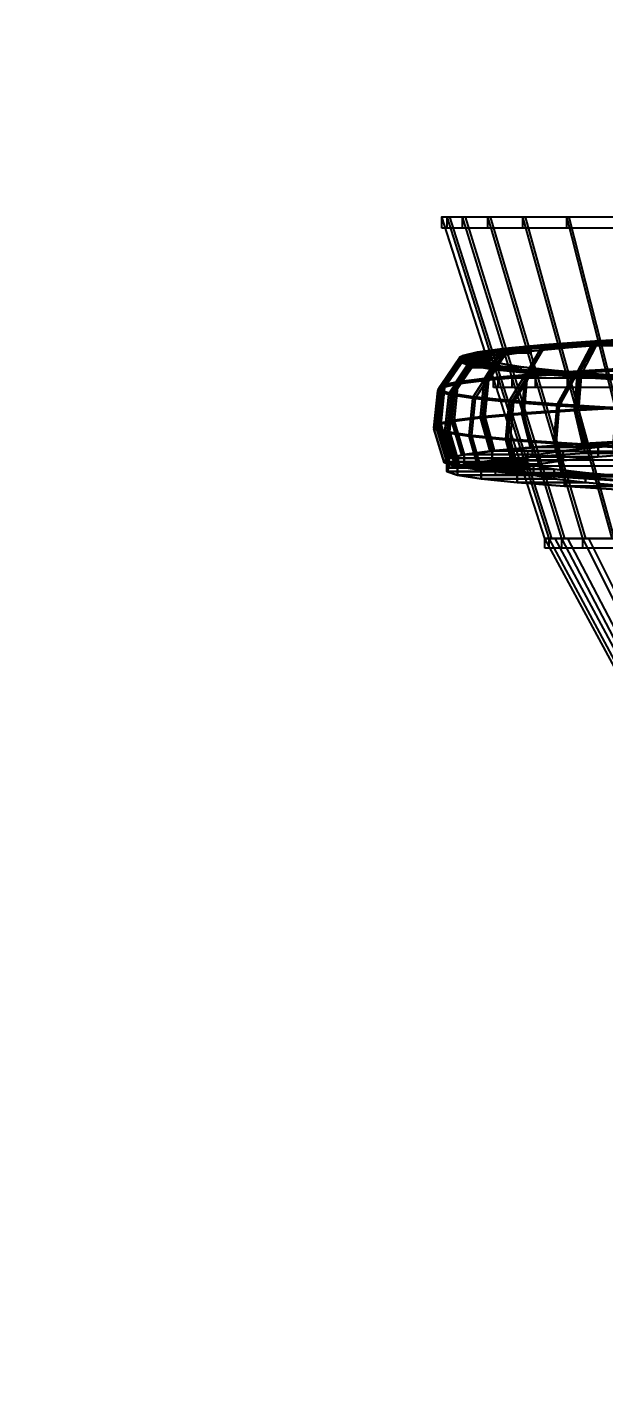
# Model space of a CAD drawing. Header units: millimetres. Extents: x -123812 to 252100, y -3000 to 639000.
# Drawn here: x -31706 to -13789, y 418969 to 460903 of the extents above; entities that cross this region are included whole.
import ezdxf

# ---------------------------------------------------------------- set-up
doc = ezdxf.new("R2010")
doc.units = ezdxf.units.MM
doc.layers.add('D-STR-DECK', color=7, linetype='Continuous', lineweight=25)
doc.layers.add('D-STR-DIM', color=7, linetype='Continuous', lineweight=13)
doc.styles.add('OpenSansCondensed-Light', font='OpenSansCondensed-Light.ttf')
doc.styles.add('TOWER_UNICODE', font='Arial Unicode.ttf')
doc.dimstyles.new('EZDXF', dxfattribs={"dimtxt": 0.25, "dimasz": 0.175, "dimexe": 0.375, "dimexo": 0.125, "dimgap": 0.1, "dimtad": 1, "dimlfac": 100, "dimzin": 12, "dimdsep": 46, "dimtxsty": 'OpenSansCondensed-Light', "dimblk": 'ARCHTICK', "dimcen": 2.5, "dimazin": 3, "dimtfac": 0.5, "dimtmove": 2, "dimatfit": 3})

# ---------------------------------------------------------------- blocks, each defined once
blk = doc.blocks.new('_ARCHTICK')
at = {"color": 0, "linetype": 'BYBLOCK', "const_width": 0.15}
blk.add_lwpolyline([(-0.5, -0.5), (0.5, 0.5)], dxfattribs=at)

msp = doc.modelspace()

# ---------------------------------------------------------------- linework, layer by layer
at = {"layer": 'D-STR-DECK'}
for points in [[(-15600, 445000), (-18800, 455000), (-18559.8, 455000), (-15387.2, 445000)], [(-15600, 445000), (-18800, 455000), (-18559.8, 455000), (-15387.2, 445000)], [(-18800, 454650), (-18800, 455000), (-4957.2, 455000), (-4957.2, 454650)], [(-18800, 454650), (-18800, 455000), (-4957.2, 455000), (-4957.2, 454650)], [(-15466.5, 445000), (-18639.2, 455000), (-18082.1, 455000), (-14991.2, 445000)], [(-15466.5, 445000), (-18639.2, 455000), (-18082.1, 455000), (-14991.2, 445000)], [(-18639.2, 454650), (-18639.2, 455000), (-4829.6, 455000), (-4829.6, 454650)], [(-18639.2, 454650), (-18639.2, 455000), (-4829.6, 455000), (-4829.6, 454650)], [(-15068.4, 445000), (-18159.4, 455000), (-17295, 455000), (-14338.6, 445000)], [(-15068.4, 445000), (-18159.4, 455000), (-17295, 455000), (-14338.6, 445000)], [(-18159.4, 454650), (-18159.4, 455000), (-4619.4, 455000), (-4619.4, 454650)], [(-18159.4, 454650), (-18159.4, 455000), (-4619.4, 455000), (-4619.4, 454650)], [(-14412.5, 445000), (-17368.9, 455000), (-16212, 455000), (-13440.7, 445000)], [(-14412.5, 445000), (-17368.9, 455000), (-16212, 455000), (-13440.7, 445000)], [(-17368.9, 454650), (-17368.9, 455000), (-4330.1, 455000), (-4330.1, 454650)], [(-17368.9, 454650), (-17368.9, 455000), (-4330.1, 455000), (-4330.1, 454650)], [(-13510, 445000), (-16281.3, 455000), (-14851.6, 455000), (-12312.8, 445000)], [(-13510, 445000), (-16281.3, 455000), (-14851.6, 455000), (-12312.8, 445000)], [(-16281.3, 454650), (-16281.3, 455000), (-3966.8, 455000), (-3966.8, 454650)], [(-16281.3, 454650), (-16281.3, 455000), (-3966.8, 455000), (-3966.8, 454650)], [(-12376.3, 445000), (-14915, 455000), (-13237, 455000), (-10974.3, 445000)], [(-12376.3, 445000), (-14915, 455000), (-13237, 455000), (-10974.3, 445000)], [(-14915, 454650), (-14915, 455000), (-3535.5, 455000), (-3535.5, 454650)], [(-14915, 454650), (-14915, 455000), (-3535.5, 455000), (-3535.5, 454650)], [(-13371.8, 451134.5), (-14048.9, 451134.5), (-12162.7, 451248.2), (-11577.7, 451248.2)], [(-14048.9, 451134.5), (-14048.9, 451054.5), (-12162.7, 451168.2), (-12162.7, 451248.2)], [(-17764.5, 450759), (-18363.6, 449859), (-17476.7, 449972.7), (-16907.6, 450872.7)], [(-18300, 449813.6), (-17700.8, 450713.6), (-16847.1, 450827.3), (-17416.2, 449927.3)], [(-17700.8, 450713.6), (-17764.5, 450759), (-16907.6, 450872.7), (-16847.1, 450827.3)], [(-16842.6, 450793.6), (-17700.8, 450793.6), (-16847.1, 450907.3), (-16032, 450907.3)], [(-17700.8, 450793.6), (-17700.8, 450713.6), (-16847.1, 450827.3), (-16847.1, 450907.3)], [(-17700.8, 450713.6), (-16842.6, 450713.6), (-16032, 450827.3), (-16847.1, 450827.3)], [(-16907.6, 450872.7), (-17476.7, 449972.7), (-16204, 450086.3), (-15677.3, 450986.3)], [(-17416.2, 449927.3), (-16847.1, 450827.3), (-16907.6, 450872.7), (-17476.7, 449972.7)], [(-17416.2, 449927.3), (-16847.1, 450827.3), (-16907.6, 450872.7), (-17476.7, 449972.7)], [(-17471.2, 449962), (-16902, 450862), (-16792.2, 450792.5), (-17361.3, 449892.5)], [(-17416.2, 449927.3), (-16847.1, 450827.3), (-15621.3, 450940.9), (-16148, 450040.9)], [(-16847.1, 450827.3), (-16907.6, 450872.7), (-15677.3, 450986.3), (-15621.3, 450940.9)], [(-16032, 450907.3), (-16847.1, 450907.3), (-15621.3, 451020.9), (-14867, 451020.9)], [(-16847.1, 450907.3), (-16847.1, 450827.3), (-15621.3, 450940.9), (-15621.3, 451020.9)], [(-16847.1, 450827.3), (-16032, 450827.3), (-14867, 450940.9), (-15621.3, 450940.9)], [(-16847.1, 450827.3), (-16032, 450827.3), (-16032, 450907.3), (-16847.1, 450907.3)], [(-16847.1, 450827.3), (-16032, 450827.3), (-16032, 450907.3), (-16847.1, 450907.3)], [(-16847.1, 450892.3), (-16032, 450892.3), (-16032, 450762.3), (-16847.1, 450762.3)], [(-16842.6, 450713.6), (-16842.6, 450793.6), (-16032, 450907.3), (-16032, 450827.3)], [(-15677.3, 450986.3), (-16204, 450086.3), (-14571.8, 450199.9), (-14099.1, 451099.9)], [(-16148, 450040.9), (-15621.3, 450940.9), (-15677.3, 450986.3), (-16204, 450086.3)], [(-16148, 450040.9), (-15621.3, 450940.9), (-15677.3, 450986.3), (-16204, 450086.3)], [(-16148, 450040.9), (-15621.3, 450940.9), (-14048.9, 451054.5), (-14521.6, 450154.5)], [(-16032, 450827.3), (-16032, 450907.3), (-14867, 451020.9), (-14867, 450940.9)], [(-15621.3, 450940.9), (-15677.3, 450986.3), (-14099.1, 451099.9), (-14048.9, 451054.5)], [(-14867, 451020.9), (-15621.3, 451020.9), (-14048.9, 451134.5), (-13371.8, 451134.5)], [(-15621.3, 451020.9), (-15621.3, 450940.9), (-14048.9, 451054.5), (-14048.9, 451134.5)], [(-15621.3, 450940.9), (-14867, 450940.9), (-13371.8, 451054.5), (-14048.9, 451054.5)], [(-15621.3, 450940.9), (-14867, 450940.9), (-14867, 451020.9), (-15621.3, 451020.9)], [(-15621.3, 450940.9), (-14867, 450940.9), (-14867, 451020.9), (-15621.3, 451020.9)], [(-14867, 450940.9), (-14867, 451020.9), (-13371.8, 451134.5), (-13371.8, 451054.5)], [(-14579.1, 450184.8), (-14106.4, 451084.8), (-13991.3, 451024.3), (-14464, 450124.3)], [(-14099.1, 451099.9), (-14571.8, 450199.9), (-12614.6, 450313.6), (-12206.1, 451213.6)], [(-14521.6, 450154.5), (-14048.9, 451054.5), (-14099.1, 451099.9), (-14571.8, 450199.9)], [(-14521.6, 450154.5), (-14048.9, 451054.5), (-14099.1, 451099.9), (-14571.8, 450199.9)], [(-14521.6, 450154.5), (-14048.9, 451054.5), (-12162.7, 451168.2), (-12571.2, 450268.2)], [(-14048.9, 451054.5), (-14099.1, 451099.9), (-12206.1, 451213.6), (-12162.7, 451168.2)], [(-14048.9, 451054.5), (-13371.8, 451054.5), (-11577.7, 451168.2), (-12162.7, 451168.2)], [(-14048.9, 451054.5), (-13371.8, 451054.5), (-13371.8, 451134.5), (-14048.9, 451134.5)], [(-14048.9, 451054.5), (-13371.8, 451054.5), (-13371.8, 451134.5), (-14048.9, 451134.5)], [(-14048.9, 451119.5), (-13371.8, 451119.5), (-13371.8, 450989.5), (-14048.9, 450989.5)], [(-18297.8, 450531.7), (-18917.4, 449631.7), (-18846.8, 449745.4), (-18230.7, 450645.4)], [(-18851.5, 449586.4), (-18231.9, 450486.4), (-18297.8, 450531.7), (-18917.4, 449631.7)], [(-17965.7, 450418.1), (-18575.3, 449518.1), (-18917.4, 449631.7), (-18297.8, 450531.7)], [(-18851.5, 449586.4), (-18231.9, 450486.4), (-18297.8, 450531.7), (-18917.4, 449631.7)], [(-18851.5, 449586.4), (-18231.9, 450486.4), (-18165.3, 450600), (-18781.4, 449700)], [(-18510.5, 449472.7), (-17900.9, 450372.7), (-18231.9, 450486.4), (-18851.5, 449586.4)], [(-18230.7, 450645.4), (-18846.8, 449745.4), (-18363.6, 449859), (-17764.5, 450759)], [(-18781.4, 449700), (-18165.3, 450600), (-18230.7, 450645.4), (-18846.8, 449745.4)], [(-18781.4, 449700), (-18165.3, 450600), (-18230.7, 450645.4), (-18846.8, 449745.4)], [(-18835, 449736.7), (-18218.9, 450636.7), (-18111.6, 450563.3), (-18727.7, 449663.3)], [(-18781.4, 449700), (-18165.3, 450600), (-17700.8, 450713.6), (-18300, 449813.6)], [(-18510.5, 449472.7), (-17900.9, 450372.7), (-17965.7, 450418.1), (-18575.3, 449518.1)], [(-17243.4, 450304.5), (-17829.6, 449404.5), (-18575.3, 449518.1), (-17965.7, 450418.1)], [(-18510.5, 449472.7), (-17900.9, 450372.7), (-17965.7, 450418.1), (-18575.3, 449518.1)], [(-18564.3, 449509.2), (-17954.8, 450409.2), (-17847.1, 450336.3), (-18456.7, 449436.3)], [(-18300, 449813.6), (-17700.8, 450713.6), (-17764.5, 450759), (-18363.6, 449859)], [(-18300, 449813.6), (-17700.8, 450713.6), (-17764.5, 450759), (-18363.6, 449859)], [(-18231.9, 450486.4), (-18297.8, 450531.7), (-18230.7, 450645.4), (-18165.3, 450600)], [(-17900.9, 450372.7), (-17965.7, 450418.1), (-18297.8, 450531.7), (-18231.9, 450486.4)], [(-17344.5, 450566.4), (-18231.9, 450566.4), (-18165.3, 450680), (-17282.8, 450680)], [(-18231.9, 450566.4), (-18231.9, 450486.4), (-18165.3, 450600), (-18165.3, 450680)], [(-18231.9, 450486.4), (-17344.5, 450486.4), (-17282.8, 450600), (-18165.3, 450600)], [(-18231.9, 450486.4), (-17344.5, 450486.4), (-17344.5, 450566.4), (-18231.9, 450566.4)], [(-17027.9, 450452.7), (-17900.9, 450452.7), (-18231.9, 450566.4), (-17344.5, 450566.4)], [(-17900.9, 450452.7), (-17900.9, 450372.7), (-18231.9, 450486.4), (-18231.9, 450566.4)], [(-18231.9, 450486.4), (-17344.5, 450486.4), (-17344.5, 450566.4), (-18231.9, 450566.4)], [(-17900.9, 450372.7), (-17027.9, 450372.7), (-17344.5, 450486.4), (-18231.9, 450486.4)], [(-18165.3, 450600), (-18230.7, 450645.4), (-17764.5, 450759), (-17700.8, 450713.6)], [(-17282.8, 450680), (-18165.3, 450680), (-17700.8, 450793.6), (-16842.6, 450793.6)], [(-18165.3, 450680), (-18165.3, 450600), (-17700.8, 450713.6), (-17700.8, 450793.6)], [(-18165.3, 450600), (-17282.8, 450600), (-16842.6, 450713.6), (-17700.8, 450713.6)], [(-18165.3, 450600), (-17282.8, 450600), (-17282.8, 450680), (-18165.3, 450680)], [(-18165.3, 450600), (-17282.8, 450600), (-17282.8, 450680), (-18165.3, 450680)], [(-18165.3, 450665), (-17282.8, 450665), (-17282.8, 450535), (-18165.3, 450535)], [(-17181.1, 450259.1), (-17243.4, 450304.5), (-17965.7, 450418.1), (-17900.9, 450372.7)], [(-17900.9, 450372.7), (-17027.9, 450372.7), (-17027.9, 450452.7), (-17900.9, 450452.7)], [(-16341.4, 450339.1), (-17181.1, 450339.1), (-17900.9, 450452.7), (-17027.9, 450452.7)], [(-17181.1, 450339.1), (-17181.1, 450259.1), (-17900.9, 450372.7), (-17900.9, 450452.7)], [(-17900.9, 450372.7), (-17027.9, 450372.7), (-17027.9, 450452.7), (-17900.9, 450452.7)], [(-17900.9, 450437.7), (-17027.9, 450437.7), (-17027.9, 450307.7), (-17900.9, 450307.7)], [(-17700.8, 450713.6), (-16842.6, 450713.6), (-16842.6, 450793.6), (-17700.8, 450793.6)], [(-17700.8, 450713.6), (-16842.6, 450713.6), (-16842.6, 450793.6), (-17700.8, 450793.6)], [(-17344.5, 450486.4), (-17344.5, 450566.4), (-17282.8, 450680), (-17282.8, 450600)], [(-17027.9, 450372.7), (-17027.9, 450452.7), (-17344.5, 450566.4), (-17344.5, 450486.4)], [(-17282.8, 450600), (-17282.8, 450680), (-16842.6, 450793.6), (-16842.6, 450713.6)], [(-16341.4, 450259.1), (-16341.4, 450339.1), (-17027.9, 450452.7), (-17027.9, 450372.7)], [(-17767.3, 449359.1), (-17181.1, 450259.1), (-17900.9, 450372.7), (-18510.5, 449472.7)], [(-18363.6, 449859), (-18300, 449813.6), (-17416.2, 449927.3), (-17476.7, 449972.7)], [(-17181.1, 450259.1), (-16341.4, 450259.1), (-17027.9, 450372.7), (-17900.9, 450372.7)], [(-17767.3, 449359.1), (-17181.1, 450259.1), (-17243.4, 450304.5), (-17829.6, 449404.5)], [(-16148, 450190.8), (-16698.1, 449290.8), (-17829.6, 449404.5), (-17243.4, 450304.5)], [(-17767.3, 449359.1), (-17181.1, 450259.1), (-17243.4, 450304.5), (-17829.6, 449404.5)], [(-16639.6, 449245.5), (-16089.6, 450145.5), (-17181.1, 450259.1), (-17767.3, 449359.1)], [(-17489.3, 449935.6), (-17599.4, 448785.6), (-16317.6, 448899.2), (-16215.6, 450049.2)], [(-17526.4, 448777.3), (-17416.2, 449927.3), (-16148, 450040.9), (-16250, 448890.9)], [(-17416.2, 449927.3), (-17489.3, 449935.6), (-16215.6, 450049.2), (-16148, 450040.9)], [(-17476.7, 449972.7), (-17416.2, 449927.3), (-16148, 450040.9), (-16204, 450086.3)], [(-16089.6, 450145.5), (-16148, 450190.8), (-17243.4, 450304.5), (-17181.1, 450259.1)], [(-17200, 449700), (-17200, 450000), (-4957.2, 450000), (-4957.2, 449700)], [(-17200, 449700), (-17200, 450000), (-4957.2, 450000), (-4957.2, 449700)], [(-17181.1, 450259.1), (-16341.4, 450259.1), (-16341.4, 450339.1), (-17181.1, 450339.1)], [(-15301.7, 450225.5), (-16089.6, 450225.5), (-17181.1, 450339.1), (-16341.4, 450339.1)], [(-16089.6, 450225.5), (-16089.6, 450145.5), (-17181.1, 450259.1), (-17181.1, 450339.1)], [(-17181.1, 450259.1), (-16341.4, 450259.1), (-16341.4, 450339.1), (-17181.1, 450339.1)], [(-16089.6, 450145.5), (-15301.7, 450145.5), (-16341.4, 450259.1), (-17181.1, 450259.1)], [(-17052.9, 449700), (-17052.9, 450000), (-4829.6, 450000), (-4829.6, 449700)], [(-17052.9, 449700), (-17052.9, 450000), (-4829.6, 450000), (-4829.6, 449700)], [(-16639.6, 449245.5), (-16089.6, 450145.5), (-16148, 450190.8), (-16698.1, 449290.8)], [(-14705.1, 450077.2), (-15207, 449177.2), (-16698.1, 449290.8), (-16148, 450190.8)], [(-16639.6, 449245.5), (-16089.6, 450145.5), (-16148, 450190.8), (-16698.1, 449290.8)], [(-16695.1, 449279.4), (-16145, 450179.4), (-16034.1, 450111.6), (-16584.2, 449211.6)], [(-15153.7, 449131.8), (-14651.7, 450031.8), (-16089.6, 450145.5), (-16639.6, 449245.5)], [(-16613.9, 449700), (-16613.9, 450000), (-4619.4, 450000), (-4619.4, 449700)], [(-16613.9, 449700), (-16613.9, 450000), (-4619.4, 450000), (-4619.4, 449700)], [(-15301.7, 450145.5), (-15301.7, 450225.5), (-16341.4, 450339.1), (-16341.4, 450259.1)], [(-16215.6, 450049.2), (-16317.6, 448899.2), (-14673.8, 449012.8), (-14582.3, 450162.8)], [(-16250, 448890.9), (-16148, 450040.9), (-16215.6, 450049.2), (-16317.6, 448899.2)], [(-16250, 448890.9), (-16148, 450040.9), (-16215.6, 450049.2), (-16317.6, 448899.2)], [(-16250, 448890.9), (-16148, 450040.9), (-14521.6, 450154.5), (-14613.1, 449004.5)], [(-16148, 450040.9), (-16215.6, 450049.2), (-14582.3, 450162.8), (-14521.6, 450154.5)], [(-16204, 450086.3), (-16148, 450040.9), (-14521.6, 450154.5), (-14571.8, 450199.9)], [(-14651.7, 450031.8), (-14705.1, 450077.2), (-16148, 450190.8), (-16089.6, 450145.5)], [(-16089.6, 450145.5), (-15301.7, 450145.5), (-15301.7, 450225.5), (-16089.6, 450225.5)], [(-13932.8, 450111.8), (-14651.7, 450111.8), (-16089.6, 450225.5), (-15301.7, 450225.5)], [(-14651.7, 450111.8), (-14651.7, 450031.8), (-16089.6, 450145.5), (-16089.6, 450225.5)], [(-16089.6, 450145.5), (-15301.7, 450145.5), (-15301.7, 450225.5), (-16089.6, 450225.5)], [(-16089.6, 450210.5), (-15301.7, 450210.5), (-15301.7, 450080.5), (-16089.6, 450080.5)], [(-14651.7, 450031.8), (-13932.8, 450031.8), (-15301.7, 450145.5), (-16089.6, 450145.5)], [(-15890.7, 449700), (-15890.7, 450000), (-4330.1, 450000), (-4330.1, 449700)], [(-15890.7, 449700), (-15890.7, 450000), (-4330.1, 450000), (-4330.1, 449700)], [(-13932.8, 450031.8), (-13932.8, 450111.8), (-15301.7, 450225.5), (-15301.7, 450145.5)], [(-15153.7, 449131.8), (-14651.7, 450031.8), (-14705.1, 450077.2), (-15207, 449177.2)], [(-12947.3, 449963.6), (-13390.1, 449063.6), (-15207, 449177.2), (-14705.1, 450077.2)], [(-15153.7, 449131.8), (-14651.7, 450031.8), (-14705.1, 450077.2), (-15207, 449177.2)], [(-13343.1, 449018.2), (-12900.3, 449918.2), (-14651.7, 450031.8), (-15153.7, 449131.8)], [(-14895.6, 449700), (-14895.6, 450000), (-3966.8, 450000), (-3966.8, 449700)], [(-14895.6, 449700), (-14895.6, 450000), (-3966.8, 450000), (-3966.8, 449700)], [(-12900.3, 449918.2), (-12947.3, 449963.6), (-14705.1, 450077.2), (-14651.7, 450031.8)], [(-14677.9, 449009.7), (-14586.4, 450159.7), (-14456.8, 450149.4), (-14548.3, 448999.4)], [(-14582.3, 450162.8), (-14673.8, 449012.8), (-12702.6, 449126.5), (-12623.6, 450276.5)], [(-14613.1, 449004.5), (-14521.6, 450154.5), (-14582.3, 450162.8), (-14673.8, 449012.8)], [(-14613.1, 449004.5), (-14521.6, 450154.5), (-14582.3, 450162.8), (-14673.8, 449012.8)], [(-14651.7, 450031.8), (-13932.8, 450031.8), (-13932.8, 450111.8), (-14651.7, 450111.8)], [(-12266, 449998.2), (-12900.3, 449998.2), (-14651.7, 450111.8), (-13932.8, 450111.8)], [(-12900.3, 449998.2), (-12900.3, 449918.2), (-14651.7, 450031.8), (-14651.7, 450111.8)], [(-14651.7, 450031.8), (-13932.8, 450031.8), (-13932.8, 450111.8), (-14651.7, 450111.8)], [(-12900.3, 449918.2), (-12266, 449918.2), (-13932.8, 450031.8), (-14651.7, 450031.8)], [(-14613.1, 449004.5), (-14521.6, 450154.5), (-12571.2, 450268.2), (-12650.2, 449118.2)], [(-14521.6, 450154.5), (-14582.3, 450162.8), (-12623.6, 450276.5), (-12571.2, 450268.2)], [(-14571.8, 450199.9), (-14521.6, 450154.5), (-12571.2, 450268.2), (-12614.6, 450313.6)], [(-12266, 449918.2), (-12266, 449998.2), (-13932.8, 450111.8), (-13932.8, 450031.8)], [(-18931.1, 449594.7), (-19051, 448444.7), (-18979.7, 448558.3), (-18860.5, 449708.3)], [(-18971.5, 448436.4), (-18851.5, 449586.4), (-18931.1, 449594.7), (-19051, 448444.7)], [(-18588.7, 449481), (-18706.7, 448331), (-19051, 448444.7), (-18931.1, 449594.7)], [(-18971.5, 448436.4), (-18851.5, 449586.4), (-18931.1, 449594.7), (-19051, 448444.7)], [(-18860.5, 449708.3), (-18979.7, 448558.3), (-18492.8, 448671.9), (-18376.9, 449821.9)], [(-18900.6, 448550), (-18781.4, 449700), (-18860.5, 449708.3), (-18979.7, 448558.3)], [(-18900.6, 448550), (-18781.4, 449700), (-18860.5, 449708.3), (-18979.7, 448558.3)], [(-18971.5, 448436.4), (-18851.5, 449586.4), (-18781.4, 449700), (-18900.6, 448550)], [(-18628.5, 448322.7), (-18510.5, 449472.7), (-18851.5, 449586.4), (-18971.5, 448436.4)], [(-18965.3, 448556.7), (-18846, 449706.7), (-18716.7, 449693.3), (-18836, 448543.3)], [(-18851.5, 449586.4), (-18931.1, 449594.7), (-18860.5, 449708.3), (-18781.4, 449700)], [(-18510.5, 449472.7), (-18588.7, 449481), (-18931.1, 449594.7), (-18851.5, 449586.4)], [(-18917.4, 449631.7), (-18851.5, 449586.4), (-18781.4, 449700), (-18846.8, 449745.4)], [(-18575.3, 449518.1), (-18510.5, 449472.7), (-18851.5, 449586.4), (-18917.4, 449631.7)], [(-18900.6, 448550), (-18781.4, 449700), (-18300, 449813.6), (-18415.9, 448663.6)], [(-18781.4, 449700), (-18860.5, 449708.3), (-18376.9, 449821.9), (-18300, 449813.6)], [(-18846.8, 449745.4), (-18781.4, 449700), (-18300, 449813.6), (-18363.6, 449859)], [(-18376.9, 449821.9), (-18492.8, 448671.9), (-17599.4, 448785.6), (-17489.3, 449935.6)], [(-18415.9, 448663.6), (-18300, 449813.6), (-18376.9, 449821.9), (-18492.8, 448671.9)], [(-18415.9, 448663.6), (-18300, 449813.6), (-18376.9, 449821.9), (-18492.8, 448671.9)], [(-18415.9, 448663.6), (-18300, 449813.6), (-17416.2, 449927.3), (-17526.4, 448777.3)], [(-18300, 449813.6), (-18376.9, 449821.9), (-17489.3, 449935.6), (-17416.2, 449927.3)], [(-17526.4, 448777.3), (-17416.2, 449927.3), (-17489.3, 449935.6), (-17599.4, 448785.6)], [(-17526.4, 448777.3), (-17416.2, 449927.3), (-17489.3, 449935.6), (-17599.4, 448785.6)], [(-17591.1, 448783.5), (-17480.9, 449933.5), (-17351.5, 449921.1), (-17461.7, 448771.1)], [(-18628.5, 448322.7), (-18510.5, 449472.7), (-18588.7, 449481), (-18706.7, 448331)], [(-17842.5, 449367.4), (-17956, 448217.4), (-18706.7, 448331), (-18588.7, 449481)], [(-18628.5, 448322.7), (-18510.5, 449472.7), (-18588.7, 449481), (-18706.7, 448331)], [(-18693.2, 448329.4), (-18575.2, 449479.4), (-18445.9, 449466.1), (-18563.8, 448316.1)], [(-17880.8, 448209.1), (-17767.3, 449359.1), (-18510.5, 449472.7), (-18628.5, 448322.7)], [(-17767.3, 449359.1), (-17842.5, 449367.4), (-18588.7, 449481), (-18510.5, 449472.7)], [(-17829.6, 449404.5), (-17767.3, 449359.1), (-18510.5, 449472.7), (-18575.3, 449518.1)], [(-17880.8, 448209.1), (-17767.3, 449359.1), (-17842.5, 449367.4), (-17956, 448217.4)], [(-16710.2, 449253.8), (-16816.7, 448103.8), (-17956, 448217.4), (-17842.5, 449367.4)], [(-17880.8, 448209.1), (-17767.3, 449359.1), (-17842.5, 449367.4), (-17956, 448217.4)], [(-16746.1, 448095.5), (-16639.6, 449245.5), (-17767.3, 449359.1), (-17880.8, 448209.1)], [(-16639.6, 449245.5), (-16710.2, 449253.8), (-17842.5, 449367.4), (-17767.3, 449359.1)], [(-16698.1, 449290.8), (-16639.6, 449245.5), (-17767.3, 449359.1), (-17829.6, 449404.5)], [(-16746.1, 448095.5), (-16639.6, 449245.5), (-16710.2, 449253.8), (-16816.7, 448103.8)], [(-15218.1, 449140.1), (-15315.2, 447990.1), (-16816.7, 448103.8), (-16710.2, 449253.8)], [(-16746.1, 448095.5), (-16639.6, 449245.5), (-16710.2, 449253.8), (-16816.7, 448103.8)], [(-16810.8, 448101.4), (-16704.4, 449251.4), (-16574.9, 449239.5), (-16681.4, 448089.5)], [(-15250.8, 447981.8), (-15153.7, 449131.8), (-16639.6, 449245.5), (-16746.1, 448095.5)], [(-15153.7, 449131.8), (-15218.1, 449140.1), (-16710.2, 449253.8), (-16639.6, 449245.5)], [(-15207, 449177.2), (-15153.7, 449131.8), (-16639.6, 449245.5), (-16698.1, 449290.8)], [(-15250.8, 447981.8), (-15153.7, 449131.8), (-15218.1, 449140.1), (-15315.2, 447990.1)], [(-13399.9, 449026.5), (-13485.6, 447876.5), (-15315.2, 447990.1), (-15218.1, 449140.1)], [(-15250.8, 447981.8), (-15153.7, 449131.8), (-15218.1, 449140.1), (-15315.2, 447990.1)], [(-13428.8, 447868.2), (-13343.1, 449018.2), (-15153.7, 449131.8), (-15250.8, 447981.8)], [(-13343.1, 449018.2), (-13399.9, 449026.5), (-15218.1, 449140.1), (-15153.7, 449131.8)], [(-13390.1, 449063.6), (-13343.1, 449018.2), (-15153.7, 449131.8), (-15207, 449177.2)], [(-14673.8, 449012.8), (-14613.1, 449004.5), (-12650.2, 449118.2), (-12702.6, 449126.5)], [(-18492.8, 448671.9), (-18415.9, 448663.6), (-17526.4, 448777.3), (-17599.4, 448785.6)], [(-18415.9, 448663.6), (-18489.9, 448640.3), (-17596.6, 448754), (-17526.4, 448777.3)], [(-18489.9, 448640.3), (-18180.6, 447590.3), (-17302.9, 447704), (-17596.6, 448754)], [(-18106.7, 447613.6), (-18415.9, 448663.6), (-17526.4, 448777.3), (-17232.7, 447727.3)], [(-17599.4, 448785.6), (-17526.4, 448777.3), (-16250, 448890.9), (-16317.6, 448899.2)], [(-17526.4, 448777.3), (-17596.6, 448754), (-16315, 448867.6), (-16250, 448890.9)], [(-17596.6, 448754), (-17302.9, 447704), (-16043.1, 447817.6), (-16315, 448867.6)], [(-17232.7, 447727.3), (-17526.4, 448777.3), (-17596.6, 448754), (-17302.9, 447704)], [(-17232.7, 447727.3), (-17526.4, 448777.3), (-17596.6, 448754), (-17302.9, 447704)], [(-17295.2, 447709.8), (-17589, 448759.8), (-17463.8, 448794.8), (-17170.1, 447744.8)], [(-17232.7, 447727.3), (-17526.4, 448777.3), (-16250, 448890.9), (-15978.1, 447840.9)], [(-16317.6, 448899.2), (-16250, 448890.9), (-14613.1, 449004.5), (-14673.8, 449012.8)], [(-16250, 448890.9), (-16315, 448867.6), (-14671.4, 448981.2), (-14613.1, 449004.5)], [(-16315, 448867.6), (-16043.1, 447817.6), (-14427.4, 447931.2), (-14671.4, 448981.2)], [(-15978.1, 447840.9), (-16250, 448890.9), (-16315, 448867.6), (-16043.1, 447817.6)], [(-15978.1, 447840.9), (-16250, 448890.9), (-16315, 448867.6), (-16043.1, 447817.6)], [(-15978.1, 447840.9), (-16250, 448890.9), (-14613.1, 449004.5), (-14369.1, 447954.5)], [(-14432.4, 447939.8), (-14676.4, 448989.8), (-14549.8, 449019.3), (-14305.8, 447969.3)], [(-14613.1, 449004.5), (-14671.4, 448981.2), (-12700.6, 449094.9), (-12650.2, 449118.2)], [(-14671.4, 448981.2), (-14427.4, 447931.2), (-12489.8, 448044.9), (-12700.6, 449094.9)], [(-14369.1, 447954.5), (-14613.1, 449004.5), (-14671.4, 448981.2), (-14427.4, 447931.2)], [(-14369.1, 447954.5), (-14613.1, 449004.5), (-14671.4, 448981.2), (-14427.4, 447931.2)], [(-14369.1, 447954.5), (-14613.1, 449004.5), (-12650.2, 449118.2), (-12439.4, 448068.2)], [(-19051, 448444.7), (-18971.5, 448436.4), (-18900.6, 448550), (-18979.7, 448558.3)], [(-18706.7, 448331), (-18628.5, 448322.7), (-18971.5, 448436.4), (-19051, 448444.7)], [(-18971.5, 448436.4), (-19047.9, 448413), (-18976.7, 448526.7), (-18900.6, 448550)], [(-19047.9, 448413), (-18728.2, 447363), (-18658.7, 447476.7), (-18976.7, 448526.7)], [(-18651.7, 447386.4), (-18971.5, 448436.4), (-19047.9, 448413), (-18728.2, 447363)], [(-18628.5, 448322.7), (-18703.7, 448299.4), (-19047.9, 448413), (-18971.5, 448436.4)], [(-18651.7, 447386.4), (-18971.5, 448436.4), (-19047.9, 448413), (-18728.2, 447363)], [(-18703.7, 448299.4), (-18389.1, 447249.4), (-18728.2, 447363), (-19047.9, 448413)], [(-18979.7, 448558.3), (-18900.6, 448550), (-18415.9, 448663.6), (-18492.8, 448671.9)], [(-18900.6, 448550), (-18976.7, 448526.7), (-18489.9, 448640.3), (-18415.9, 448663.6)], [(-18976.7, 448526.7), (-18658.7, 447476.7), (-18180.6, 447590.3), (-18489.9, 448640.3)], [(-18582.6, 447500), (-18900.6, 448550), (-18976.7, 448526.7), (-18658.7, 447476.7)], [(-18582.6, 447500), (-18900.6, 448550), (-18976.7, 448526.7), (-18658.7, 447476.7)], [(-18651.7, 447386.4), (-18971.5, 448436.4), (-18900.6, 448550), (-18582.6, 447500)], [(-18313.9, 447272.7), (-18628.5, 448322.7), (-18971.5, 448436.4), (-18651.7, 447386.4)], [(-18644.8, 447481.2), (-18962.8, 448531.2), (-18838.4, 448568.8), (-18520.4, 447518.8)], [(-18582.6, 447500), (-18900.6, 448550), (-18415.9, 448663.6), (-18106.7, 447613.6)], [(-17956, 448217.4), (-17880.8, 448209.1), (-18628.5, 448322.7), (-18706.7, 448331)], [(-18313.9, 447272.7), (-18628.5, 448322.7), (-18703.7, 448299.4), (-18389.1, 447249.4)], [(-17880.8, 448209.1), (-17953.1, 448185.8), (-18703.7, 448299.4), (-18628.5, 448322.7)], [(-18313.9, 447272.7), (-18628.5, 448322.7), (-18703.7, 448299.4), (-18389.1, 447249.4)], [(-17953.1, 448185.8), (-17650.5, 447135.8), (-18389.1, 447249.4), (-18703.7, 448299.4)], [(-18376.1, 447254.1), (-18690.8, 448304.1), (-18566.2, 448341.4), (-18251.6, 447291.4)], [(-17578.2, 447159.1), (-17880.8, 448209.1), (-18628.5, 448322.7), (-18313.9, 447272.7)], [(-18106.7, 447613.6), (-18415.9, 448663.6), (-18489.9, 448640.3), (-18180.6, 447590.3)], [(-18106.7, 447613.6), (-18415.9, 448663.6), (-18489.9, 448640.3), (-18180.6, 447590.3)], [(-16816.7, 448103.8), (-16746.1, 448095.5), (-17880.8, 448209.1), (-17956, 448217.4)], [(-17578.2, 447159.1), (-17880.8, 448209.1), (-17953.1, 448185.8), (-17650.5, 447135.8)], [(-16746.1, 448095.5), (-16814, 448072.1), (-17953.1, 448185.8), (-17880.8, 448209.1)], [(-17578.2, 447159.1), (-17880.8, 448209.1), (-17953.1, 448185.8), (-17650.5, 447135.8)], [(-16814, 448072.1), (-16530.1, 447022.1), (-17650.5, 447135.8), (-17953.1, 448185.8)], [(-16462.2, 447045.5), (-16746.1, 448095.5), (-17880.8, 448209.1), (-17578.2, 447159.1)], [(-15315.2, 447990.1), (-15250.8, 447981.8), (-16746.1, 448095.5), (-16816.7, 448103.8)], [(-16462.2, 447045.5), (-16746.1, 448095.5), (-16814, 448072.1), (-16530.1, 447022.1)], [(-15250.8, 447981.8), (-15312.8, 447958.5), (-16814, 448072.1), (-16746.1, 448095.5)], [(-16462.2, 447045.5), (-16746.1, 448095.5), (-16814, 448072.1), (-16530.1, 447022.1)], [(-15312.8, 447958.5), (-15053.7, 446908.5), (-16530.1, 447022.1), (-16814, 448072.1)], [(-16524.9, 447028.5), (-16808.9, 448078.5), (-16683.4, 448112.4), (-16399.5, 447062.4)], [(-14991.7, 446931.8), (-15250.8, 447981.8), (-16746.1, 448095.5), (-16462.2, 447045.5)], [(-16043.1, 447817.6), (-15978.1, 447840.9), (-14369.1, 447954.5), (-14427.4, 447931.2)], [(-15978.1, 447540.9), (-15978.1, 447840.9), (-14369.1, 447954.5), (-14369.1, 447654.5)], [(-15978.1, 447840.9), (-13939.4, 447840.9), (-12539.2, 447954.5), (-14369.1, 447954.5)], [(-13485.6, 447876.5), (-13428.8, 447868.2), (-15250.8, 447981.8), (-15315.2, 447990.1)], [(-14991.7, 446931.8), (-15250.8, 447981.8), (-15312.8, 447958.5), (-15053.7, 446908.5)], [(-13428.8, 447868.2), (-13483.5, 447844.9), (-15312.8, 447958.5), (-15250.8, 447981.8)], [(-14991.7, 446931.8), (-15250.8, 447981.8), (-15312.8, 447958.5), (-15053.7, 446908.5)], [(-13483.5, 447844.9), (-13254.9, 446794.9), (-15053.7, 446908.5), (-15312.8, 447958.5)], [(-13200.2, 446818.2), (-13428.8, 447868.2), (-15250.8, 447981.8), (-14991.7, 446931.8)], [(-14427.4, 447931.2), (-14369.1, 447954.5), (-12439.4, 448068.2), (-12489.8, 448044.9)], [(-14369.1, 447654.5), (-14369.1, 447954.5), (-12439.4, 448068.2), (-12439.4, 447768.2)], [(-14369.1, 447954.5), (-12539.2, 447954.5), (-10858.3, 448068.2), (-12439.4, 448068.2)], [(-12539.2, 447654.5), (-14369.1, 447654.5), (-14369.1, 447954.5), (-12539.2, 447954.5)], [(-12539.2, 447654.5), (-14369.1, 447654.5), (-14369.1, 447954.5), (-12539.2, 447954.5)], [(-13939.4, 447840.9), (-13939.4, 447540.9), (-12539.2, 447654.5), (-12539.2, 447954.5)], [(-18728.2, 447363), (-18651.7, 447386.4), (-18582.6, 447500), (-18658.7, 447476.7)], [(-18658.7, 447476.7), (-18582.6, 447500), (-18106.7, 447613.6), (-18180.6, 447590.3)], [(-18651.7, 447086.4), (-18651.7, 447386.4), (-18582.6, 447500), (-18582.6, 447200)], [(-18651.7, 447386.4), (-16253.2, 447386.4), (-16197.7, 447500), (-18582.6, 447500)], [(-18582.6, 447200), (-18582.6, 447500), (-18106.7, 447613.6), (-18106.7, 447313.6)], [(-18582.6, 447500), (-16197.7, 447500), (-15787.3, 447613.6), (-18106.7, 447613.6)], [(-16197.7, 447200), (-18582.6, 447200), (-18582.6, 447500), (-16197.7, 447500)], [(-16197.7, 447200), (-18582.6, 447200), (-18582.6, 447500), (-16197.7, 447500)], [(-18180.6, 447590.3), (-18106.7, 447613.6), (-17232.7, 447727.3), (-17302.9, 447704)], [(-18106.7, 447313.6), (-18106.7, 447613.6), (-17232.7, 447727.3), (-17232.7, 447427.3)], [(-18106.7, 447613.6), (-15787.3, 447613.6), (-15029.5, 447727.3), (-17232.7, 447727.3)], [(-15787.3, 447313.6), (-18106.7, 447313.6), (-18106.7, 447613.6), (-15787.3, 447613.6)], [(-15787.3, 447313.6), (-18106.7, 447313.6), (-18106.7, 447613.6), (-15787.3, 447613.6)], [(-17302.9, 447704), (-17232.7, 447727.3), (-15978.1, 447840.9), (-16043.1, 447817.6)], [(-17232.7, 447427.3), (-17232.7, 447727.3), (-15978.1, 447840.9), (-15978.1, 447540.9)], [(-17232.7, 447727.3), (-15029.5, 447727.3), (-13939.4, 447840.9), (-15978.1, 447840.9)], [(-15029.5, 447427.3), (-17232.7, 447427.3), (-17232.7, 447727.3), (-15029.5, 447727.3)], [(-15029.5, 447427.3), (-17232.7, 447427.3), (-17232.7, 447727.3), (-15029.5, 447727.3)], [(-15029.5, 447427.3), (-17232.7, 447427.3), (-15978.1, 447540.9), (-13939.4, 447540.9)], [(-16253.2, 447386.4), (-16253.2, 447086.4), (-16197.7, 447200), (-16197.7, 447500)], [(-16197.7, 447500), (-16197.7, 447200), (-15787.3, 447313.6), (-15787.3, 447613.6)], [(-9391.4, 447437.3), (-16131.1, 447437.3), (-16131.1, 447717.3), (-9391.4, 447717.3)], [(-13939.4, 447540.9), (-15978.1, 447540.9), (-15978.1, 447840.9), (-13939.4, 447840.9)], [(-13939.4, 447540.9), (-15978.1, 447540.9), (-15978.1, 447840.9), (-13939.4, 447840.9)], [(-13939.4, 447540.9), (-15978.1, 447540.9), (-14369.1, 447654.5), (-12539.2, 447654.5)], [(-15787.3, 447613.6), (-15787.3, 447313.6), (-15029.5, 447427.3), (-15029.5, 447727.3)], [(-15029.5, 447727.3), (-15029.5, 447427.3), (-13939.4, 447540.9), (-13939.4, 447840.9)], [(-12539.2, 447654.5), (-14369.1, 447654.5), (-12439.4, 447768.2), (-10858.3, 447768.2)], [(-18389.1, 447249.4), (-18313.9, 447272.7), (-18651.7, 447386.4), (-18728.2, 447363)], [(-16253.2, 447086.4), (-18651.7, 447086.4), (-18651.7, 447386.4), (-16253.2, 447386.4)], [(-18313.9, 446972.7), (-18313.9, 447272.7), (-18651.7, 447386.4), (-18651.7, 447086.4)], [(-18313.9, 447272.7), (-15954.3, 447272.7), (-16253.2, 447386.4), (-18651.7, 447386.4)], [(-16253.2, 447086.4), (-18651.7, 447086.4), (-18651.7, 447386.4), (-16253.2, 447386.4)], [(-16253.2, 447086.4), (-18651.7, 447086.4), (-18582.6, 447200), (-16197.7, 447200)], [(-15954.3, 446972.7), (-18313.9, 446972.7), (-18651.7, 447086.4), (-16253.2, 447086.4)], [(-16197.7, 447200), (-18582.6, 447200), (-18106.7, 447313.6), (-15787.3, 447313.6)], [(-17650.5, 447135.8), (-17578.2, 447159.1), (-18313.9, 447272.7), (-18389.1, 447249.4)], [(-15954.3, 446972.7), (-18313.9, 446972.7), (-18313.9, 447272.7), (-15954.3, 447272.7)], [(-17578.2, 446859.1), (-17578.2, 447159.1), (-18313.9, 447272.7), (-18313.9, 446972.7)], [(-17578.2, 447159.1), (-15308.9, 447159.1), (-15954.3, 447272.7), (-18313.9, 447272.7)], [(-15954.3, 446972.7), (-18313.9, 446972.7), (-18313.9, 447272.7), (-15954.3, 447272.7)], [(-15787.3, 447313.6), (-18106.7, 447313.6), (-17232.7, 447427.3), (-15029.5, 447427.3)], [(-16530.1, 447022.1), (-16462.2, 447045.5), (-17578.2, 447159.1), (-17650.5, 447135.8)], [(-15308.9, 446859.1), (-17578.2, 446859.1), (-17578.2, 447159.1), (-15308.9, 447159.1)], [(-16462.2, 446745.5), (-16462.2, 447045.5), (-17578.2, 447159.1), (-17578.2, 446859.1)], [(-16462.2, 447045.5), (-14332.8, 447045.5), (-15308.9, 447159.1), (-17578.2, 447159.1)], [(-15308.9, 446859.1), (-17578.2, 446859.1), (-17578.2, 447159.1), (-15308.9, 447159.1)], [(-10491.8, 446982.7), (-17134.1, 446982.7), (-17134.1, 447262.7), (-10491.8, 447262.7)], [(-15053.7, 446908.5), (-14991.7, 446931.8), (-16462.2, 447045.5), (-16530.1, 447022.1)], [(-14332.8, 446745.5), (-16462.2, 446745.5), (-16462.2, 447045.5), (-14332.8, 447045.5)], [(-14991.7, 446631.8), (-14991.7, 446931.8), (-16462.2, 447045.5), (-16462.2, 446745.5)], [(-14991.7, 446931.8), (-13048.8, 446931.8), (-14332.8, 447045.5), (-16462.2, 447045.5)], [(-14332.8, 446745.5), (-16462.2, 446745.5), (-16462.2, 447045.5), (-14332.8, 447045.5)], [(-15954.3, 447272.7), (-15954.3, 446972.7), (-16253.2, 447086.4), (-16253.2, 447386.4)], [(-15308.9, 447159.1), (-15308.9, 446859.1), (-15954.3, 446972.7), (-15954.3, 447272.7)], [(-14332.8, 447045.5), (-14332.8, 446745.5), (-15308.9, 446859.1), (-15308.9, 447159.1)], [(-13048.8, 446931.8), (-13048.8, 446631.8), (-14332.8, 446745.5), (-14332.8, 447045.5)], [(-15308.9, 446859.1), (-17578.2, 446859.1), (-18313.9, 446972.7), (-15954.3, 446972.7)], [(-14332.8, 446745.5), (-16462.2, 446745.5), (-17578.2, 446859.1), (-15308.9, 446859.1)], [(-13048.8, 446631.8), (-14991.7, 446631.8), (-16462.2, 446745.5), (-14332.8, 446745.5)], [(-13254.9, 446794.9), (-13200.2, 446818.2), (-14991.7, 446931.8), (-15053.7, 446908.5)], [(-13048.8, 446631.8), (-14991.7, 446631.8), (-14991.7, 446931.8), (-13048.8, 446931.8)], [(-13200.2, 446518.2), (-13200.2, 446818.2), (-14991.7, 446931.8), (-14991.7, 446631.8)], [(-13200.2, 446818.2), (-11486.1, 446818.2), (-13048.8, 446931.8), (-14991.7, 446931.8)], [(-13048.8, 446631.8), (-14991.7, 446631.8), (-14991.7, 446931.8), (-13048.8, 446931.8)], [(-11486.1, 446518.2), (-13200.2, 446518.2), (-14991.7, 446631.8), (-13048.8, 446631.8)], [(-11800, 438000), (-15600, 445000), (-15288.1, 445000), (-11520.6, 438000)], [(-11800, 438000), (-15600, 445000), (-15288.1, 445000), (-11520.6, 438000)], [(-15600, 444700), (-15600, 445000), (-4957.2, 445000), (-4957.2, 444700)], [(-15600, 444700), (-15600, 445000), (-4957.2, 445000), (-4957.2, 444700)], [(-11699, 438000), (-15466.5, 445000), (-14894.6, 445000), (-11224.1, 438000)], [(-11699, 438000), (-15466.5, 445000), (-14894.6, 445000), (-11224.1, 438000)], [(-15466.5, 444700), (-15466.5, 445000), (-4829.6, 445000), (-4829.6, 444700)], [(-15466.5, 444700), (-15466.5, 445000), (-4829.6, 445000), (-4829.6, 444700)], [(-11397.9, 438000), (-15068.4, 445000), (-14246.2, 445000), (-10735.5, 438000)], [(-11397.9, 438000), (-15068.4, 445000), (-14246.2, 445000), (-10735.5, 438000)], [(-15068.4, 444700), (-15068.4, 445000), (-4619.4, 445000), (-4619.4, 444700)], [(-15068.4, 444700), (-15068.4, 445000), (-4619.4, 445000), (-4619.4, 444700)], [(-10901.8, 438000), (-14412.5, 445000), (-13354.1, 445000), (-10063.2, 438000)], [(-10901.8, 438000), (-14412.5, 445000), (-13354.1, 445000), (-10063.2, 438000)], [(-14412.5, 444700), (-14412.5, 445000), (-4330.1, 445000), (-4330.1, 444700)], [(-14412.5, 444700), (-14412.5, 445000), (-4330.1, 445000), (-4330.1, 444700)]]:
    msp.add_lwpolyline(points, close=True, dxfattribs=at)

# ---------------------------------------------------------------- dimensions: what is measured, and where the dimension line sits
at = {"layer": 'D-STR-DIM'}
msp.add_linear_dim(base=(-112000, 0), p1=(0, 0), p2=(0, 634000), angle=90, dimstyle='EZDXF', override={"dimtxt": 8400, "dimasz": 3750, "dimexe": 2100, "dimexo": 1800, "dimgap": 2100, "dimtad": 1, "dimdec": 0, "dimlfac": 1, "dimlunit": 2, "dimtxsty": 'TOWER_UNICODE', "dimclrd": 7, "dimclre": 7, "dimclrt": 7}, dxfattribs=at).render()

doc.saveas('drawing.dxf')
